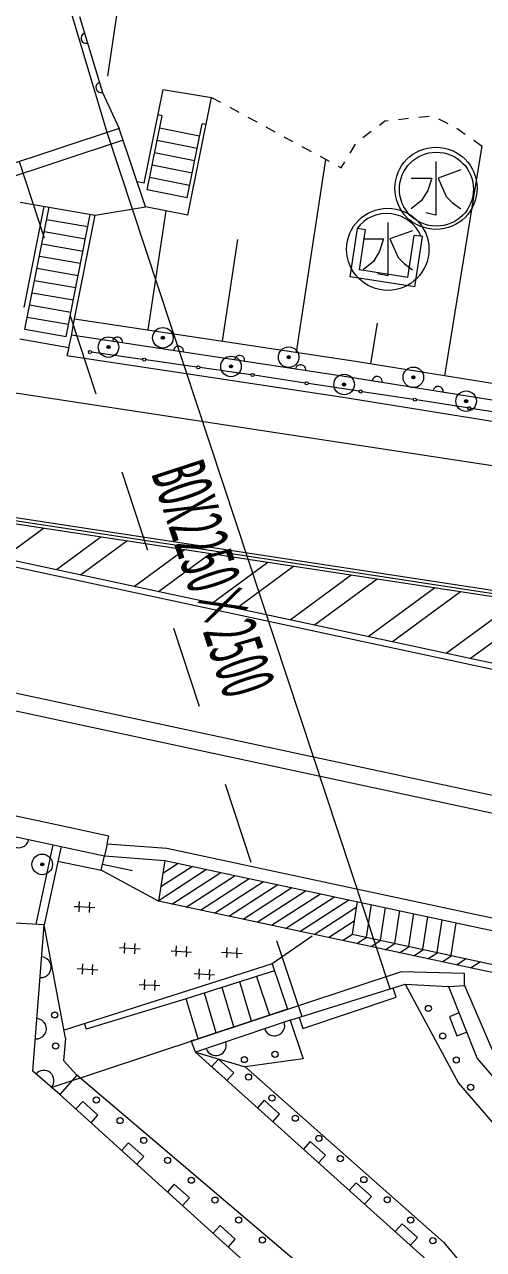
# Model space of a CAD drawing. Units: millimetres, scale not verified. Extents: x 40000 to 680000, y 20000 to 380000.
# Drawn here: x 475425 to 486582, y 278596 to 308395 of the extents above; entities that cross this region are included whole.
import ezdxf
from ezdxf.enums import TextEntityAlignment as Align

# ---------------------------------------------------------------- set-up
doc = ezdxf.new("R2010")
doc.units = ezdxf.units.MM
doc.header["$LTSCALE"] = 1000
doc.header["$PDMODE"] = 32
doc.header["$PDSIZE"] = 500
doc.linetypes.add('CHAIN', pattern=[18.5, 12, -1.5, 3.5, -1.5])
for name, color, linetype, lineweight in [('M-BGD', 7, 'Continuous', 13), ('M-BGD-EXST', 7, 'Continuous', 13), ('M-BMK', 2, 'CHAIN', 13), ('M-STR-HTXT', 7, 'Continuous', 13), ('M-STR-STRD', 5, 'Continuous', 13), ('M-TTL-BAND', 7, 'Continuous', 13)]:
    doc.layers.add(name, color=color, linetype=linetype, lineweight=lineweight)
doc.styles.add('ＭＳ ゴシック', font='')
doc.styles.get('ＭＳ ゴシック').set_extended_font_data('MS Gothic')

msp = doc.modelspace()

# ---------------------------------------------------------------- linework, layer by layer
at = {"layer": 'M-BGD'}
for p, q in [((477430, 305768), (474368, 316115)), ((476764, 308590), (477320, 306744)), ((477320, 306744), (477728, 305866)), ((478336, 304536), (478798, 306817)), ((478798, 306817), (479972, 306621)), ((479393, 303754), (479972, 306621)), ((479972, 306621), (480192, 306502)), ((480412, 306382), (480631, 306263)), ((478405, 304372), (478770, 306176)), ((478770, 306176), (478672, 306196)), ((480851, 306144), (481071, 306024)), ((484050, 305950), (484186, 306051)), ((484186, 306051), (484265, 306060)), ((484514, 306087), (484762, 306114)), ((485011, 306140), (485260, 306167)), ((485491, 306098), (485716, 305989)), ((477728, 305866), (474630, 304841)), ((484314, 284935), (477430, 305768)), ((478364, 303962), (477728, 305866)), ((479680, 305679), (478709, 305875)), ((479376, 304176), (479740, 305980)), ((479839, 305960), (479740, 305980)), ((481290, 305905), (481510, 305786)), ((483649, 305650), (483850, 305800)), ((485935, 305870), (486140, 305726)), ((477823, 305582), (474724, 304556)), ((479619, 305378), (478648, 305575)), ((481730, 305666), (481949, 305547)), ((483339, 305268), (483470, 305481)), ((485644, 299852), (486547, 305440)), ((486345, 305583), (486549, 305439)), ((479558, 305078), (478588, 305274)), ((482169, 305428), (482389, 305308)), ((482608, 305189), (482828, 305070)), ((475293, 305061), (475906, 303207)), ((479497, 304777), (478527, 304973)), ((482039, 300421), (482746, 305114)), ((483048, 304950), (483119, 304912)), ((483119, 304912), (483208, 305055)), ((478336, 304536), (478160, 304571)), ((479437, 304477), (478466, 304673)), ((479376, 304176), (478405, 304372)), ((475319, 304071), (477139, 303756)), ((475418, 301513), (475905, 303970)), ((475432, 300980), (476022, 303950)), ((477139, 303756), (478364, 303962)), ((479393, 303754), (478364, 303962)), ((475963, 303653), (476965, 303479)), ((476435, 300806), (477024, 303776)), ((476639, 301236), (477139, 303756)), ((478429, 300966), (478866, 303861)), ((475904, 303356), (476906, 303182)), ((475845, 303059), (476847, 302885)), ((480234, 300693), (480607, 303166)), ((475786, 302762), (476788, 302588)), ((475727, 302465), (476729, 302291)), ((475668, 302168), (476670, 301994)), ((475609, 301871), (476612, 301697)), ((475550, 301574), (476553, 301400)), ((475491, 301277), (476494, 301103)), ((476534, 301308), (477161, 299409)), ((475432, 300980), (476435, 300806)), ((476567, 300821), (476639, 301236)), ((476639, 301236), (483312, 300229)), ((483843, 300143), (484002, 301131)), ((476501, 300526), (475314, 300742)), ((476501, 300526), (476567, 300821)), ((483251, 299827), (476569, 300835)), ((476501, 300526), (476457, 300346)), ((478296, 300248), (477053, 300425)), ((476457, 300346), (483174, 299333)), ((479613, 300061), (478370, 300238)), ((483316, 300228), (489248, 299270)), ((480930, 299874), (479687, 300051)), ((482246, 299674), (481004, 299863)), ((489183, 298868), (483251, 299827)), ((483561, 299473), (482320, 299663)), ((483174, 299333), (489104, 298375)), ((484877, 299273), (483636, 299462)), ((486196, 299067), (484951, 299261)), ((487515, 298862), (486270, 299056)), ((477789, 297510), (478416, 295611)), ((479044, 293712), (479671, 291813)), ((458234, 292278), (477367, 288173)), ((480299, 289914), (480927, 288015)), ((476201, 288935), (477472, 288662)), ((477430, 288466), (477367, 288173)), ((477430, 288466), (477472, 288662)), ((477430, 288466), (478882, 288360)), ((476117, 288441), (475702, 286507)), ((476312, 288400), (475904, 286496)), ((477292, 287822), (477367, 288173)), ((477367, 288173), (478837, 288062)), ((478882, 288360), (483265, 287419)), ((476040, 288083), (476041, 288083)), ((476236, 288042), (477292, 287822)), ((477324, 287973), (478046, 287818)), ((478837, 288062), (478685, 287069)), ((478739, 287423), (479506, 287919)), ((478790, 287753), (479161, 287993)), ((478837, 288062), (490926, 285469)), ((478685, 287069), (477292, 287822)), ((478671, 287081), (479852, 287845)), ((479007, 287000), (480198, 287770)), ((479353, 286926), (480543, 287696)), ((479699, 286852), (480889, 287622)), ((480044, 286778), (481235, 287548)), ((480390, 286704), (481580, 287474)), ((480736, 286630), (481926, 287400)), ((481082, 286556), (482272, 287325)), ((483265, 287419), (489551, 286071)), ((475904, 286496), (461862, 287246)), ((476757, 286936), (476764, 287060)), ((477006, 286920), (477014, 287045)), ((489296, 284796), (478685, 287069)), ((481428, 286482), (482618, 287251)), ((481773, 286408), (482963, 287177)), ((482119, 286333), (483309, 287103)), ((483509, 287060), (483388, 286268)), ((483852, 286987), (483731, 286194)), ((476632, 286943), (476757, 286936)), ((476757, 286936), (476749, 286811)), ((476757, 286936), (477006, 286920)), ((477006, 286920), (476998, 286795)), ((477006, 286920), (477131, 286913)), ((482465, 286259), (483488, 286921)), ((484194, 286913), (484074, 286121)), ((484537, 286839), (484416, 286047)), ((484880, 286766), (484759, 285974)), ((485223, 286692), (485102, 285900)), ((475627, 282933), (475904, 286496)), ((476421, 283740), (475904, 286496)), ((482811, 286185), (483437, 286590)), ((485566, 286619), (485445, 285826)), ((485909, 286545), (485788, 285753)), ((482417, 286214), (481447, 285544)), ((481554, 286116), (482167, 284262)), ((483157, 286111), (483396, 286266)), ((483388, 286268), (486816, 285532)), ((483502, 286037), (483742, 286192)), ((483848, 285963), (484087, 286118)), ((477734, 285940), (477859, 285932)), ((477859, 285932), (477851, 285807)), ((477859, 285932), (477866, 286057)), ((477859, 285932), (478108, 285917)), ((478108, 285917), (478101, 285792)), ((478108, 285917), (478116, 286042)), ((478108, 285917), (478233, 285909)), ((478987, 285863), (479111, 285855)), ((479111, 285855), (479104, 285730)), ((479111, 285855), (479119, 285980)), ((479111, 285855), (479361, 285840)), ((479361, 285840), (479353, 285715)), ((479361, 285840), (479369, 285964)), ((479361, 285840), (479486, 285832)), ((480215, 285829), (480340, 285821)), ((480340, 285821), (480332, 285697)), ((480340, 285821), (480348, 285946)), ((480340, 285821), (480590, 285806)), ((480590, 285806), (480582, 285681)), ((480590, 285806), (480597, 285931)), ((480590, 285806), (480714, 285798)), ((484194, 285889), (484433, 286044)), ((484540, 285815), (484779, 285969)), ((484885, 285741), (485124, 285895)), ((485231, 285667), (485470, 285821)), ((481446, 285544), (476385, 283928)), ((476832, 285422), (476839, 285546)), ((477081, 285406), (477089, 285531)), ((481446, 285544), (481821, 284439)), ((485577, 285593), (485816, 285747)), ((485923, 285518), (486161, 285673)), ((486269, 285444), (486507, 285599)), ((484578, 285354), (476061, 282527)), ((476707, 285429), (476832, 285422)), ((476832, 285422), (476824, 285297)), ((476832, 285422), (477081, 285406)), ((477081, 285406), (477073, 285281)), ((477081, 285406), (477206, 285399)), ((481067, 285234), (479357, 284693)), ((479545, 285307), (479670, 285299)), ((479670, 285299), (479662, 285174)), ((479670, 285299), (479677, 285424)), ((479670, 285299), (479919, 285283)), ((479919, 285283), (479911, 285159)), ((479919, 285283), (479927, 285408)), ((479919, 285283), (480044, 285276)), ((481503, 285376), (481067, 285234)), ((481067, 285234), (481377, 284297)), ((486117, 285311), (484578, 285354)), ((486119, 285016), (486117, 285311)), ((478215, 285046), (478340, 285038)), ((478340, 285038), (478332, 284913)), ((478340, 285038), (478347, 285163)), ((478340, 285038), (478589, 285023)), ((478589, 285023), (478582, 284898)), ((478589, 285023), (478597, 285147)), ((478589, 285023), (478714, 285015)), ((480513, 284010), (480227, 284968)), ((480941, 284152), (480657, 285104)), ((481885, 284174), (484677, 285048)), ((484457, 284735), (484383, 284956)), ((484677, 285048), (485974, 282643)), ((484677, 285048), (485730, 284994)), ((485730, 284994), (486119, 285016)), ((485730, 284994), (486424, 283240)), ((486119, 285016), (486826, 283380)), ((479357, 284693), (476923, 283955)), ((479646, 283723), (479357, 284693)), ((480084, 283868), (479797, 284832)), ((482191, 283969), (484457, 284735)), ((481377, 284297), (479646, 283723)), ((481821, 284439), (481377, 284297)), ((485985, 284349), (485752, 284257)), ((476881, 284086), (476923, 283955)), ((481885, 284174), (479578, 283393)), ((481885, 284174), (482196, 283238)), ((482099, 284241), (482191, 283969)), ((485752, 284257), (485936, 283792)), ((476421, 283740), (476370, 283197)), ((479478, 283682), (479646, 283723)), ((485936, 283792), (486169, 283884)), ((479578, 283393), (479478, 283682)), ((479578, 283393), (480786, 283041)), ((485200, 278347), (479578, 283393)), ((479578, 283393), (480171, 282861)), ((476370, 283197), (476694, 282833)), ((480138, 283227), (479971, 283041)), ((480510, 282893), (480138, 283227)), ((482196, 283238), (480786, 283041)), ((486424, 283240), (488584, 280748)), ((476281, 282369), (475627, 282933)), ((476694, 282833), (476281, 282369)), ((483615, 276956), (476694, 282833)), ((480343, 282707), (480510, 282893)), ((480786, 283041), (485608, 278774)), ((485974, 282643), (487923, 280370)), ((482995, 276292), (476281, 282369)), ((476841, 282200), (476673, 282015)), ((477211, 281865), (476841, 282200)), ((481254, 282225), (481087, 282039)), ((481626, 281891), (481254, 282225)), ((477043, 281680), (477211, 281865)), ((481459, 281705), (481626, 281891)), ((477953, 281194), (477785, 281008)), ((478323, 280858), (477953, 281194)), ((482370, 281223), (482203, 281037)), ((482742, 280889), (482370, 281223)), ((478156, 280673), (478323, 280858)), ((482575, 280703), (482742, 280889)), ((479065, 280187), (478897, 280002)), ((479435, 279852), (479065, 280187)), ((483486, 280221), (483319, 280035)), ((483858, 279887), (483486, 280221)), ((479268, 279666), (479435, 279852)), ((483691, 279701), (483858, 279887)), ((484602, 279219), (484435, 279033)), ((484974, 278885), (484602, 279219)), ((480177, 279181), (480009, 278995)), ((480548, 278845), (480177, 279181)), ((480380, 278660), (480548, 278845)), ((484807, 278699), (484974, 278885)), ((485608, 278774), (493739, 269159))]:
    msp.add_line(p, q, dxfattribs=at)
msp.add_lwpolyline([(458319, 292771), (458349, 292765), (476201, 288935)], dxfattribs=at)
for centre, radius in [((478788, 300774), 37.5), ((478788, 300774), 30), ((478788, 300774), 22.5), ((478788, 300774), 15), ((478788, 300774), 7.5), ((478788, 300774), 5), ((477016, 300430), 37.5), ((477467, 300548), 37.5), ((477467, 300548), 30), ((477467, 300548), 22.5), ((477467, 300548), 15), ((477467, 300548), 7.5), ((477467, 300548), 5), ((478333, 300243), 37.5), ((479650, 300056), 37.5), ((480444, 300077), 37.5), ((480444, 300077), 30), ((480444, 300077), 22.5), ((480444, 300077), 15), ((480444, 300077), 7.5), ((480444, 300077), 5), ((481846, 300303), 37.5), ((481846, 300303), 30), ((481846, 300303), 22.5), ((481846, 300303), 15), ((481846, 300303), 7.5), ((481846, 300303), 5), ((480967, 299869), 37.5), ((484877, 299813), 37.5), ((484877, 299813), 30), ((484877, 299813), 22.5), ((484877, 299813), 15), ((484877, 299813), 7.5), ((484877, 299813), 5), ((482283, 299668), 37.5), ((483193, 299638), 37.5), ((483193, 299638), 30), ((483193, 299638), 22.5), ((483193, 299638), 15), ((483193, 299638), 7.5), ((483193, 299638), 5), ((483598, 299468), 37.5), ((484914, 299267), 37.5), ((486160, 299232), 37.5), ((486160, 299232), 30), ((486160, 299232), 22.5), ((486160, 299232), 15), ((486160, 299232), 7.5), ((486160, 299232), 5), ((486233, 299062), 37.5), ((475856, 287964), 37.5), ((475856, 287964), 30), ((475856, 287964), 22.5), ((475856, 287964), 15), ((475856, 287964), 7.5), ((475856, 287964), 5), ((476159, 284303), 75), ((485244, 284459), 75), ((485592, 283793), 75), ((476182, 283547), 75), ((481513, 283343), 75), ((480771, 283216), 75), ((485919, 283206), 75), ((480870, 282790), 75), ((486268, 282540), 75), ((477169, 282231), 75), ((481442, 282283), 75), ((477749, 281733), 75), ((482010, 281790), 75), ((478325, 281249), 75), ((482580, 281297), 75), ((478902, 280765), 75), ((483102, 280805), 75), ((479478, 280281), 75), ((483673, 280298), 75), ((480055, 279797), 75), ((484242, 279805), 75), ((480632, 279313), 75), ((484811, 279311), 75), ((481209, 278829), 75), ((485351, 278811), 75)]:
    msp.add_circle(centre, radius, dxfattribs=at)
for centre, radius, start, end in [((476923, 308061), 125, 106.7388, 286.7388), ((477284, 306864), 125, 106.7388, 286.7388), ((477685, 300667), 125, 351.4226, 171.4226), ((479169, 300443), 125, 351.4226, 171.4226), ((480652, 300219), 125, 351.4226, 171.4226), ((482135, 299995), 125, 351.4226, 171.4226), ((483996, 299707), 125, 350.8207, 170.8207), ((485477, 299467), 125, 350.8207, 170.8207), ((475285, 288620), 250, 167.9034, 347.9035), ((475824, 285462), 250, 265.5574, 85.5574), ((475707, 283967), 250, 265.5574, 85.5574), ((481500, 284043), 250, 198.6881, 18.6881), ((480078, 283562), 250, 198.6881, 18.6881), ((475892, 282703), 250, 319.6727, 139.6727)]:
    msp.add_arc(centre, radius, start, end, dxfattribs=at)
for p in [(478788, 300774), (477467, 300548), (481846, 300303), (480444, 300077), (483193, 299638), (484877, 299813), (486160, 299232), (475856, 287964)]:
    msp.add_point(p, dxfattribs=at)
at = {"layer": 'M-BGD-EXST'}
for p, q in [((485427, 305060), (485427, 303760)), ((486027, 304860), (485477, 304660)), ((484827, 304660), (485327, 304660)), ((485327, 304660), (485227, 304360)), ((485477, 304660), (485677, 304210)), ((485227, 304360), (485077, 304110)), ((485077, 304110), (484827, 303910)), ((485677, 304210), (485827, 304060)), ((485827, 304060), (486027, 303910)), ((485427, 303760), (485177, 303810)), ((483339, 302256), (483519, 303431)), ((483717, 303401), (483519, 303431)), ((483567, 302423), (483717, 303401)), ((484255, 303577), (484255, 302277)), ((484855, 303377), (484305, 303177)), ((483655, 303177), (484155, 303177)), ((484155, 303177), (484055, 302877)), ((484305, 303177), (484505, 302727)), ((484743, 302243), (484900, 303265)), ((485098, 303235), (484900, 303265)), ((484911, 302015), (485098, 303235)), ((484055, 302877), (483905, 302627)), ((483905, 302627), (483655, 302427)), ((484505, 302727), (484655, 302577)), ((484655, 302577), (484855, 302427)), ((484911, 302015), (483339, 302256)), ((484743, 302243), (483567, 302423)), ((484255, 302277), (484005, 302327))]:
    msp.add_line(p, q, dxfattribs=at)
for centre, radius in [((485427, 304410), 1000), ((485438, 304389), 900), ((484255, 302927), 1000)]:
    msp.add_circle(centre, radius, dxfattribs=at)
msp.add_arc((484232, 302898), 900, 22.3037, 143.5442, dxfattribs=at)
at = {"layer": 'M-BMK'}
for p, q in [((469232, 297237), (479986, 295596)), ((479981, 295597), (499758, 292579))]:
    msp.add_line(p, q, dxfattribs=at)
at = {"layer": 'M-STR-HTXT'}
msp.add_line((477453, 307141), (483410, 347750), dxfattribs=at)
at = {"layer": 'M-STR-STRD'}
for points in [[(416671, 306296), (430895, 305365), (430942, 305336), (436176, 304804), (441601, 304203), (445191, 303745), (449577, 303186), (450958, 302984), (459085, 301895), (508130, 294412)], [(423302, 299782), (428230, 299400), (428734, 299353), (433617, 298894), (438603, 298349), (443708, 297726), (448619, 297110), (453541, 296441), (458337, 295753), (506750, 285367), (531990, 281516)]]:
    msp.add_lwpolyline(points, dxfattribs=at)
at = {"layer": 'M-TTL-BAND'}
for p, q in [((474894, 295417), (475885, 296146)), ((476201, 295137), (477283, 295932)), ((476789, 295011), (477912, 295836)), ((478096, 294730), (479310, 295623)), ((478684, 294604), (479940, 295527)), ((479991, 294324), (481338, 295314)), ((480579, 294198), (481967, 295218)), ((481886, 293917), (483365, 295004)), ((482474, 293791), (483994, 294908)), ((483781, 293511), (485392, 294695)), ((484369, 293384), (486021, 294599)), ((485676, 293104), (487419, 294386)), ((486264, 292978), (488048, 294290))]:
    msp.add_line(p, q, dxfattribs=at)
for points in [[(424236, 298723), (428034, 298912), (429873, 298856), (434750, 298350), (443271, 297360), (454202, 295934), (457897, 295396), (458070, 295370), (458089, 295368), (458166, 295356), (506686, 284947), (531926, 281096)], [(458249, 298988), (458632, 298930), (507677, 291447), (532917, 287595), (533412, 287520), (533906, 287443), (534400, 287365), (534894, 287287), (535388, 287208), (535882, 287128), (536375, 287047), (536869, 286966), (537330, 286888), (537823, 286805), (538316, 286721), (538809, 286636), (539302, 286551), (539794, 286464)], [(458227, 298840), (458606, 298759), (507202, 288333), (532442, 284481), (532931, 284406), (533420, 284331), (533909, 284254), (534398, 284176), (534887, 284098), (535375, 284019), (535864, 283939), (536352, 283858), (536809, 283782), (537297, 283700), (537784, 283616), (538272, 283533), (538760, 283448), (539247, 283362), (539272, 283358)], [(460698, 298463), (507225, 288481), (532465, 284630), (532954, 284555), (533444, 284479), (533933, 284402), (534422, 284325), (534911, 284246), (535399, 284167), (535888, 284087), (536377, 284006), (536833, 283930), (537322, 283848), (537810, 283764), (538298, 283680), (538786, 283596), (539149, 283532)], [(460698, 298463), (507655, 291298), (532895, 287447), (533389, 287371), (533883, 287295), (534377, 287217), (534870, 287139), (535364, 287060), (535857, 286980), (536351, 286899), (536844, 286818), (537305, 286741), (537798, 286657), (538291, 286573), (538784, 286489), (539276, 286403), (539621, 286342)]]:
    msp.add_lwpolyline(points, dxfattribs=at)

# ---------------------------------------------------------------- texts
at = {"layer": 'M-BGD', "style": 'ＭＳ ゴシック', "width": 0.5}
msp.add_text('BOX2250×2500', height=1320, rotation=288.093, dxfattribs=at).set_placement((479751, 297887), align=Align.TOP_LEFT)

doc.saveas('drawing.dxf')
